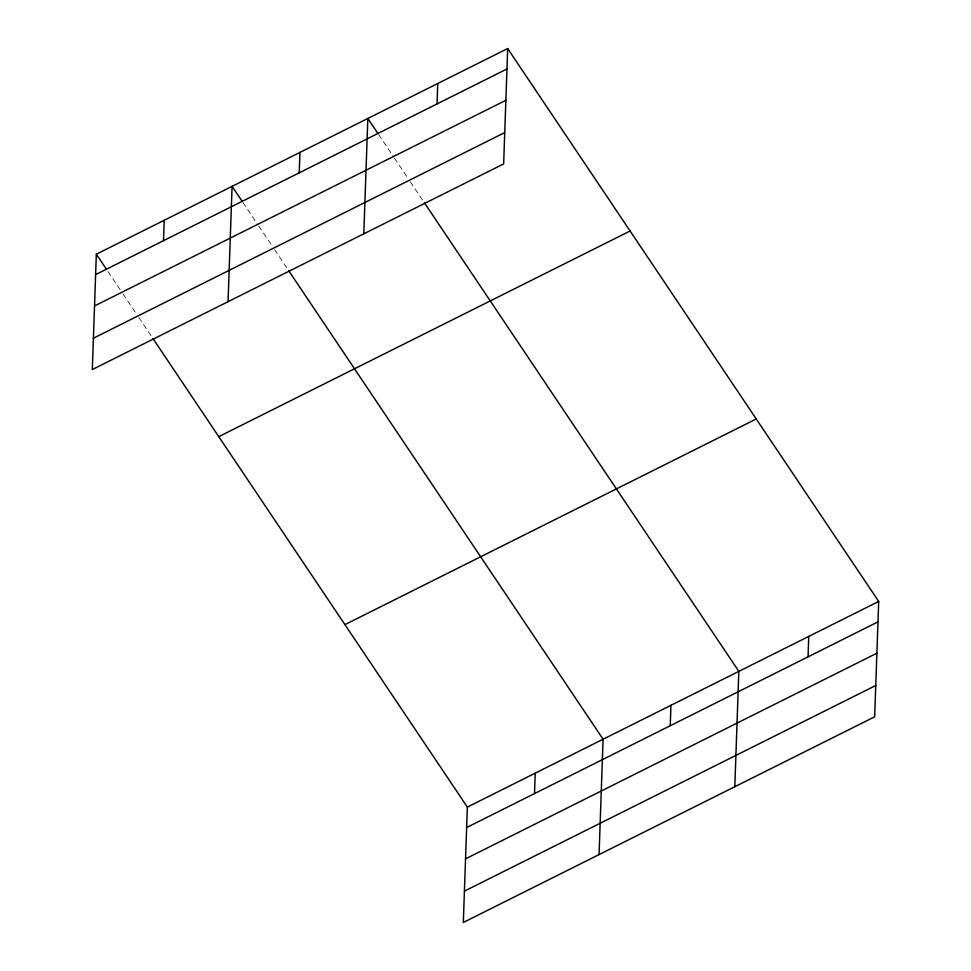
<?xml version="1.0" encoding="UTF-8"?>
<svg xmlns="http://www.w3.org/2000/svg" width="971" height="971" viewBox="0 0 971 971"><rect width="100%" height="100%" fill="white"/><g stroke="black" fill="none" stroke-linecap="round" stroke-linejoin="round"><path stroke-width="0.73" stroke-dasharray="4.86 3.64" d="M378.654 134.605L393.643 156.95M394.481 158.188L407.796 178.045M410.296 181.771L423.623 201.628M242.908 202.466L257.898 224.811M258.735 226.049L272.062 245.906M274.562 249.632L287.889 269.489M107.999 271.564L122.152 292.672M122.989 293.91L136.316 313.767M138.817 317.493L152.144 337.35"/><path stroke-width="1.46" d="M96.335 254.196L92.306 369.55L503.646 163.917L507.675 48.55L96.335 254.196L106.337 269.088M163.492 240.687L164.208 220.259M228.051 301.69L232.081 186.323L242.07 201.228M299.238 172.826L299.954 152.398M363.797 233.829L367.827 118.462L377.816 133.367M437.035 103.946L437.751 83.506M152.969 338.588L467.354 807.083L463.325 922.45L874.665 716.804L878.694 601.45L507.675 48.55M534.511 793.586L535.215 773.159M599.058 854.589L603.088 739.222L288.715 270.727M670.245 725.725L670.961 705.298M734.804 786.728L738.834 671.362L424.461 202.866M808.054 656.845L808.758 636.406M95.619 274.623L506.971 68.977M94.527 305.95L505.867 100.304M93.398 338.224L504.75 132.59M218.766 436.647L630.118 231.001M344.911 624.632L756.251 418.987M467.354 807.083L878.694 601.45M466.638 827.523L877.978 621.877M465.546 858.85L876.886 653.204M464.417 891.123L875.757 685.49"/></g></svg>
